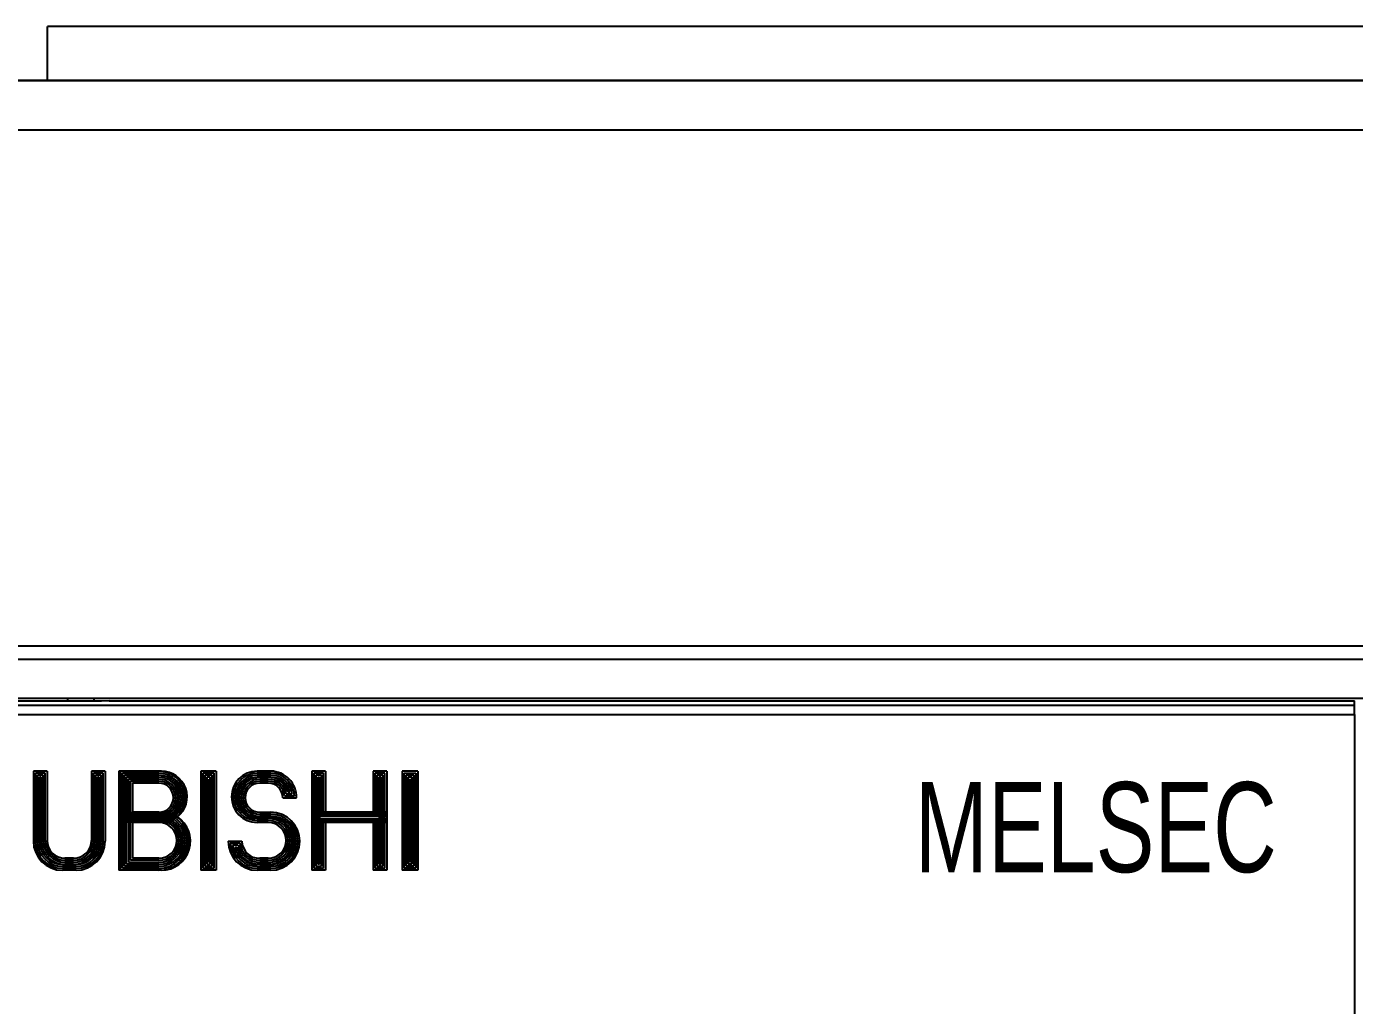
# Model space of a CAD drawing. Header units: inches. Extents: x 14 to 2932, y 13 to 1968.
# Drawn here: x 1239.5 to 1291.1, y 1235.7 to 1273.8 of the extents above; entities that cross this region are included whole.
import ezdxf

# ---------------------------------------------------------------- set-up
doc = ezdxf.new("R2010")
doc.units = ezdxf.units.IN
doc.header["$MEASUREMENT"] = 0
doc.styles.get("Standard").update_dxf_attribs({"font": 'arial.ttf'})

msp = doc.modelspace()

# ---------------------------------------------------------------- linework, layer by layer
at = {"color": 7, "linetype": 'Continuous'}
for p, q in [((1473.914, 1273.766), (1240.314, 1273.766)), ((1240.314, 1271.666), (1240.314, 1273.766)), ((1229.914, 1271.666), (1484.114, 1271.666)), ((1484.114, 1271.666), (1229.914, 1271.666)), ((1229.914, 1269.749), (1484.114, 1269.749)), ((1484.114, 1249.686), (1229.914, 1249.686)), ((1484.614, 1249.166), (1229.414, 1249.166)), ((1234.814, 1247.666), (1291.714, 1247.666)), ((1237.114, 1247.566), (1240.114, 1247.566)), ((1240.114, 1247.546), (1240.114, 1247.566)), ((1242.414, 1247.546), (1240.114, 1247.546)), ((1241.114, 1247.546), (1241.114, 1247.666)), ((1242.114, 1247.666), (1242.114, 1247.546)), ((1242.714, 1247.566), (1242.414, 1247.546)), ((1242.714, 1247.566), (1291.114, 1247.566)), ((1291.114, 1247.395), (1291.114, 1247.566)), ((1291.114, 1247.033), (1291.114, 1247.395)), ((1291.114, 1247.033), (1291.114, 1238.666)), ((1240.302, 1244.83), (1239.771, 1244.83)), ((1239.771, 1244.83), (1239.771, 1242.108)), ((1240.302, 1244.83), (1240.302, 1242.141)), ((1242.559, 1244.83), (1242.028, 1244.83)), ((1242.028, 1244.83), (1242.028, 1242.141)), ((1242.559, 1244.83), (1242.559, 1242.108)), ((1244.749, 1244.83), (1243.09, 1244.83)), ((1243.09, 1244.83), (1243.09, 1240.98)), ((1243.159, 1244.827), (1244.65, 1244.827)), ((1243.159, 1242.775), (1243.159, 1244.827)), ((1246.873, 1244.83), (1246.276, 1244.83)), ((1246.276, 1244.83), (1246.276, 1240.98)), ((1246.873, 1244.83), (1246.873, 1240.98)), ((1248.997, 1244.83), (1248.466, 1244.83)), ((1251.122, 1244.83), (1250.591, 1244.83)), ((1250.591, 1244.83), (1250.591, 1240.98)), ((1251.122, 1244.83), (1251.122, 1243.237)), ((1253.511, 1244.83), (1252.98, 1244.83)), ((1252.98, 1244.83), (1252.98, 1243.237)), ((1253.511, 1244.83), (1253.511, 1240.98)), ((1254.109, 1244.83), (1254.109, 1240.98)), ((1254.706, 1244.83), (1254.109, 1244.83)), ((1254.706, 1244.83), (1254.706, 1240.98)), ((1239.848, 1244.753), (1239.848, 1242.108)), ((1240.225, 1244.753), (1239.848, 1244.753)), ((1239.925, 1244.676), (1239.925, 1242.108)), ((1240.148, 1244.676), (1239.925, 1244.676)), ((1240.002, 1244.599), (1240.002, 1242.108)), ((1240.071, 1244.599), (1240.002, 1244.599)), ((1240.071, 1242.141), (1240.071, 1244.599)), ((1240.148, 1242.141), (1240.148, 1244.676)), ((1240.225, 1242.141), (1240.225, 1244.753)), ((1242.105, 1244.753), (1242.105, 1242.141)), ((1242.482, 1244.753), (1242.105, 1244.753)), ((1242.182, 1244.676), (1242.182, 1242.141)), ((1242.405, 1244.676), (1242.182, 1244.676)), ((1242.259, 1244.599), (1242.259, 1242.141)), ((1242.328, 1244.599), (1242.259, 1244.599)), ((1242.328, 1242.108), (1242.328, 1244.599)), ((1242.405, 1242.108), (1242.405, 1244.676)), ((1242.482, 1242.108), (1242.482, 1244.753)), ((1243.236, 1244.75), (1244.65, 1244.75)), ((1243.236, 1242.852), (1243.236, 1244.75)), ((1243.313, 1244.673), (1244.65, 1244.673)), ((1243.313, 1242.929), (1243.313, 1244.673)), ((1243.39, 1244.596), (1244.65, 1244.596)), ((1243.39, 1243.006), (1243.39, 1244.596)), ((1243.467, 1244.519), (1244.65, 1244.519)), ((1243.467, 1243.083), (1243.467, 1244.519)), ((1243.544, 1244.442), (1244.65, 1244.442)), ((1243.544, 1243.16), (1243.544, 1244.442)), ((1244.65, 1244.365), (1243.621, 1244.365)), ((1243.621, 1244.365), (1243.621, 1243.237)), ((1246.353, 1244.753), (1246.353, 1241.057)), ((1246.796, 1244.753), (1246.353, 1244.753)), ((1246.43, 1244.676), (1246.43, 1241.134)), ((1246.719, 1244.676), (1246.43, 1244.676)), ((1246.507, 1244.599), (1246.507, 1241.211)), ((1246.642, 1244.599), (1246.507, 1244.599)), ((1246.565, 1241.288), (1246.565, 1244.522)), ((1246.584, 1244.522), (1246.584, 1241.288)), ((1246.642, 1241.211), (1246.642, 1244.599)), ((1246.719, 1241.134), (1246.719, 1244.676)), ((1246.796, 1241.057), (1246.796, 1244.753)), ((1248.997, 1244.753), (1248.466, 1244.753)), ((1248.997, 1244.676), (1248.466, 1244.676)), ((1248.997, 1244.599), (1248.466, 1244.599)), ((1248.566, 1244.596), (1248.898, 1244.596)), ((1248.566, 1244.519), (1248.898, 1244.519)), ((1248.566, 1244.442), (1248.898, 1244.442)), ((1248.898, 1244.365), (1248.566, 1244.365)), ((1250.668, 1244.753), (1250.668, 1241.057)), ((1251.045, 1244.753), (1250.668, 1244.753)), ((1250.745, 1244.676), (1250.745, 1241.134)), ((1250.968, 1244.676), (1250.745, 1244.676)), ((1250.822, 1244.599), (1250.891, 1244.599)), ((1250.822, 1241.211), (1250.822, 1244.599)), ((1250.891, 1244.599), (1250.891, 1241.211)), ((1250.968, 1243.083), (1250.968, 1244.676)), ((1251.045, 1243.16), (1251.045, 1244.753)), ((1253.057, 1244.753), (1253.057, 1243.16)), ((1253.434, 1244.753), (1253.057, 1244.753)), ((1253.134, 1244.676), (1253.134, 1243.083)), ((1253.357, 1244.676), (1253.134, 1244.676)), ((1253.211, 1244.599), (1253.211, 1241.211)), ((1253.28, 1244.599), (1253.211, 1244.599)), ((1253.28, 1241.211), (1253.28, 1244.599)), ((1253.357, 1241.134), (1253.357, 1244.676)), ((1253.434, 1241.057), (1253.434, 1244.753)), ((1254.186, 1244.753), (1254.629, 1244.753)), ((1254.186, 1241.057), (1254.186, 1244.753)), ((1254.263, 1244.676), (1254.552, 1244.676)), ((1254.263, 1241.134), (1254.263, 1244.676)), ((1254.34, 1244.599), (1254.475, 1244.599)), ((1254.34, 1241.211), (1254.34, 1244.599)), ((1254.398, 1244.522), (1254.398, 1241.288)), ((1254.417, 1241.288), (1254.417, 1244.522)), ((1254.475, 1244.599), (1254.475, 1241.211)), ((1254.552, 1244.676), (1254.552, 1241.134)), ((1254.629, 1244.753), (1254.629, 1241.057)), ((1249.462, 1243.801), (1249.993, 1243.801)), ((1249.534, 1243.878), (1249.915, 1243.878)), ((1249.599, 1243.955), (1249.83, 1243.955)), ((1249.659, 1244.032), (1249.736, 1244.032)), ((1243.159, 1240.983), (1243.159, 1243.3)), ((1243.236, 1243.223), (1244.65, 1243.223)), ((1243.236, 1241.06), (1243.236, 1243.223)), ((1244.65, 1242.852), (1243.236, 1242.852)), ((1243.313, 1243.146), (1244.65, 1243.146)), ((1243.313, 1241.137), (1243.313, 1243.146)), ((1244.65, 1242.929), (1243.313, 1242.929)), ((1243.39, 1243.069), (1244.65, 1243.069)), ((1243.39, 1241.213), (1243.39, 1243.069)), ((1244.65, 1243.006), (1243.39, 1243.006)), ((1244.65, 1243.083), (1243.467, 1243.083)), ((1243.467, 1242.992), (1243.467, 1241.29)), ((1244.65, 1242.992), (1243.467, 1242.992)), ((1244.65, 1243.16), (1243.544, 1243.16)), ((1243.544, 1242.915), (1244.65, 1242.915)), ((1243.544, 1241.367), (1243.544, 1242.915)), ((1244.65, 1243.237), (1243.621, 1243.237)), ((1243.621, 1242.838), (1243.621, 1241.444)), ((1244.65, 1242.838), (1243.621, 1242.838)), ((1248.466, 1242.992), (1248.898, 1242.992)), ((1248.466, 1242.915), (1248.898, 1242.915)), ((1248.898, 1242.838), (1248.466, 1242.838)), ((1248.566, 1243.237), (1248.997, 1243.237)), ((1248.997, 1243.16), (1248.566, 1243.16)), ((1248.997, 1243.083), (1248.566, 1243.083)), ((1253.511, 1243.237), (1250.591, 1243.237)), ((1253.511, 1243.16), (1250.591, 1243.16)), ((1253.511, 1243.083), (1250.591, 1243.083)), ((1250.591, 1242.992), (1253.511, 1242.992)), ((1250.591, 1242.915), (1253.511, 1242.915)), ((1253.511, 1242.838), (1250.591, 1242.838)), ((1250.968, 1241.134), (1250.968, 1242.992)), ((1251.045, 1241.057), (1251.045, 1242.915)), ((1251.122, 1242.838), (1251.122, 1240.98)), ((1252.98, 1242.838), (1252.98, 1240.98)), ((1253.057, 1242.915), (1253.057, 1241.057)), ((1253.134, 1242.992), (1253.134, 1241.134)), ((1247.338, 1242.108), (1247.87, 1242.108)), ((1247.8, 1242.031), (1247.418, 1242.031)), ((1247.736, 1241.954), (1247.504, 1241.954)), ((1247.599, 1241.877), (1247.676, 1241.877)), ((1240.899, 1241.211), (1241.43, 1241.211)), ((1241.331, 1241.444), (1240.999, 1241.444)), ((1241.331, 1241.367), (1240.999, 1241.367)), ((1241.331, 1241.29), (1240.999, 1241.29)), ((1241.331, 1241.213), (1240.999, 1241.213)), ((1244.65, 1241.213), (1243.39, 1241.213)), ((1243.467, 1241.29), (1244.65, 1241.29)), ((1244.65, 1241.367), (1243.544, 1241.367)), ((1244.65, 1241.444), (1243.621, 1241.444)), ((1246.507, 1241.211), (1246.642, 1241.211)), ((1248.997, 1241.211), (1248.466, 1241.211)), ((1248.898, 1241.444), (1248.566, 1241.444)), ((1248.898, 1241.367), (1248.566, 1241.367)), ((1248.898, 1241.29), (1248.566, 1241.29)), ((1248.566, 1241.213), (1248.898, 1241.213)), ((1250.891, 1241.211), (1250.822, 1241.211)), ((1253.211, 1241.211), (1253.28, 1241.211)), ((1254.475, 1241.211), (1254.34, 1241.211)), ((1240.899, 1241.134), (1241.43, 1241.134)), ((1240.899, 1241.057), (1241.43, 1241.057)), ((1241.43, 1240.98), (1240.899, 1240.98)), ((1244.749, 1240.98), (1243.09, 1240.98)), ((1244.65, 1240.983), (1243.159, 1240.983)), ((1244.65, 1241.06), (1243.236, 1241.06)), ((1244.65, 1241.137), (1243.313, 1241.137)), ((1246.873, 1240.98), (1246.276, 1240.98)), ((1246.353, 1241.057), (1246.796, 1241.057)), ((1246.43, 1241.134), (1246.719, 1241.134)), ((1248.466, 1241.134), (1248.997, 1241.134)), ((1248.466, 1241.057), (1248.997, 1241.057)), ((1248.997, 1240.98), (1248.466, 1240.98)), ((1251.122, 1240.98), (1250.591, 1240.98)), ((1250.668, 1241.057), (1251.045, 1241.057)), ((1250.745, 1241.134), (1250.968, 1241.134)), ((1253.511, 1240.98), (1252.98, 1240.98)), ((1253.057, 1241.057), (1253.434, 1241.057)), ((1253.134, 1241.134), (1253.357, 1241.134)), ((1254.706, 1240.98), (1254.109, 1240.98)), ((1254.629, 1241.057), (1254.186, 1241.057)), ((1254.552, 1241.134), (1254.263, 1241.134)), ((1291.114, 1238.666), (1291.114, 1214.666))]:
    msp.add_line(p, q, dxfattribs=at)
for points in [[(1239.183, 1247.395), (1239.697, 1247.395), (1240.212, 1247.395), (1240.726, 1247.395), (1241.24, 1247.395), (1241.754, 1247.395), (1242.268, 1247.395), (1242.782, 1247.395), (1243.297, 1247.395), (1243.811, 1247.395), (1244.325, 1247.395), (1244.839, 1247.395), (1245.353, 1247.395), (1245.867, 1247.395), (1246.382, 1247.395), (1246.896, 1247.395), (1247.41, 1247.395), (1247.924, 1247.395), (1248.438, 1247.395), (1248.952, 1247.395), (1249.467, 1247.395), (1249.981, 1247.395), (1250.495, 1247.395), (1251.009, 1247.395), (1251.523, 1247.395), (1252.038, 1247.395), (1252.552, 1247.395), (1253.066, 1247.395), (1253.58, 1247.395), (1254.094, 1247.395), (1254.608, 1247.395), (1255.123, 1247.395), (1255.637, 1247.395), (1256.151, 1247.395), (1256.665, 1247.395), (1257.179, 1247.395), (1257.693, 1247.395), (1258.208, 1247.395), (1258.722, 1247.395), (1259.236, 1247.395), (1259.75, 1247.395), (1260.264, 1247.395), (1260.778, 1247.395), (1261.293, 1247.395), (1261.807, 1247.395), (1262.321, 1247.395), (1262.835, 1247.395), (1263.349, 1247.395), (1263.864, 1247.395), (1264.378, 1247.395), (1264.892, 1247.395), (1265.406, 1247.395), (1265.92, 1247.395), (1266.434, 1247.395), (1266.949, 1247.395), (1267.463, 1247.395), (1267.977, 1247.395), (1268.491, 1247.395), (1269.005, 1247.395), (1269.519, 1247.395), (1270.034, 1247.395), (1270.548, 1247.395), (1271.062, 1247.395), (1271.576, 1247.395), (1272.09, 1247.395), (1272.604, 1247.395), (1273.119, 1247.395), (1273.633, 1247.395), (1274.147, 1247.395), (1274.661, 1247.395), (1275.175, 1247.395), (1275.689, 1247.395), (1276.204, 1247.395), (1276.718, 1247.395), (1277.232, 1247.395), (1277.746, 1247.395), (1278.26, 1247.395), (1278.775, 1247.395), (1279.289, 1247.395), (1279.803, 1247.395), (1280.317, 1247.395), (1280.831, 1247.395), (1281.345, 1247.395), (1281.86, 1247.395), (1282.374, 1247.395), (1282.888, 1247.395), (1283.402, 1247.395), (1283.916, 1247.395), (1284.43, 1247.395), (1284.945, 1247.395), (1285.459, 1247.395), (1285.973, 1247.395), (1286.487, 1247.395), (1287.001, 1247.395), (1287.515, 1247.395), (1288.03, 1247.395), (1288.544, 1247.395), (1289.058, 1247.395), (1289.572, 1247.395), (1290.086, 1247.395), (1290.601, 1247.395), (1291.115, 1247.395)], [(1239.183, 1247.033), (1239.697, 1247.033), (1240.212, 1247.033), (1240.726, 1247.033), (1241.24, 1247.033), (1241.754, 1247.033), (1242.268, 1247.033), (1242.782, 1247.033), (1243.297, 1247.033), (1243.811, 1247.033), (1244.325, 1247.033), (1244.839, 1247.033), (1245.353, 1247.033), (1245.867, 1247.033), (1246.382, 1247.033), (1246.896, 1247.033), (1247.41, 1247.033), (1247.924, 1247.033), (1248.438, 1247.033), (1248.952, 1247.033), (1249.467, 1247.033), (1249.981, 1247.033), (1250.495, 1247.033), (1251.009, 1247.033), (1251.523, 1247.033), (1252.038, 1247.033), (1252.552, 1247.033), (1253.066, 1247.033), (1253.58, 1247.033), (1254.094, 1247.033), (1254.608, 1247.033), (1255.123, 1247.033), (1255.637, 1247.033), (1256.151, 1247.033), (1256.665, 1247.033), (1257.179, 1247.033), (1257.693, 1247.033), (1258.208, 1247.033), (1258.722, 1247.033), (1259.236, 1247.033), (1259.75, 1247.033), (1260.264, 1247.033), (1260.778, 1247.033), (1261.293, 1247.033), (1261.807, 1247.033), (1262.321, 1247.033), (1262.835, 1247.033), (1263.349, 1247.033), (1263.864, 1247.033), (1264.378, 1247.033), (1264.892, 1247.033), (1265.406, 1247.033), (1265.92, 1247.033), (1266.434, 1247.033), (1266.949, 1247.033), (1267.463, 1247.033), (1267.977, 1247.033), (1268.491, 1247.033), (1269.005, 1247.033), (1269.519, 1247.033), (1270.034, 1247.033), (1270.548, 1247.033), (1271.062, 1247.033), (1271.576, 1247.033), (1272.09, 1247.033), (1272.604, 1247.033), (1273.119, 1247.033), (1273.633, 1247.033), (1274.147, 1247.033), (1274.661, 1247.033), (1275.175, 1247.033), (1275.689, 1247.033), (1276.204, 1247.033), (1276.718, 1247.033), (1277.232, 1247.033), (1277.746, 1247.033), (1278.26, 1247.033), (1278.775, 1247.033), (1279.289, 1247.033), (1279.803, 1247.033), (1280.317, 1247.033), (1280.831, 1247.033), (1281.345, 1247.033), (1281.86, 1247.033), (1282.374, 1247.033), (1282.888, 1247.033), (1283.402, 1247.033), (1283.916, 1247.033), (1284.43, 1247.033), (1284.945, 1247.033), (1285.459, 1247.033), (1285.973, 1247.033), (1286.487, 1247.033), (1287.001, 1247.033), (1287.515, 1247.033), (1288.03, 1247.033), (1288.544, 1247.033), (1289.058, 1247.033), (1289.572, 1247.033), (1290.086, 1247.033), (1290.601, 1247.033), (1291.115, 1247.033)]]:
    msp.add_lwpolyline(points, dxfattribs=at)
for centre, radius, start, end in [((1244.65, 1243.801), 1.026, 282.8063, 90), ((1244.749, 1243.834), 0.996, 308.3148, 90), ((1248.466, 1243.834), 0.996, 90, 270), ((1248.997, 1243.834), 0.996, 358.0898, 90), ((1244.65, 1243.801), 0.949, 270, 90), ((1244.65, 1243.801), 0.872, 270, 90), ((1244.65, 1243.801), 0.795, 270, 90), ((1244.65, 1243.801), 0.718, 270, 90), ((1244.65, 1243.801), 0.641, 270, 90), ((1244.65, 1243.801), 0.564, 270, 90), ((1248.466, 1243.834), 0.919, 90, 270), ((1248.466, 1243.834), 0.842, 90, 270), ((1248.466, 1243.834), 0.765, 90, 280.7035), ((1248.566, 1243.801), 0.795, 90, 295.4215), ((1248.566, 1243.801), 0.718, 90, 270), ((1248.566, 1243.801), 0.641, 90, 270), ((1248.566, 1243.801), 0.564, 90, 270), ((1248.898, 1243.801), 0.795, 16.8861, 90), ((1248.898, 1243.801), 0.718, 12.3807, 90), ((1248.898, 1243.801), 0.641, 6.8964, 90), ((1248.898, 1243.801), 0.564, 0, 90), ((1248.997, 1243.834), 0.919, 2.733, 90), ((1248.997, 1243.834), 0.842, 8.2514, 90), ((1248.997, 1243.834), 0.765, 14.9899, 90), ((1244.65, 1242.141), 1.159, 270, 79.2252), ((1244.65, 1242.141), 1.082, 270, 90), ((1244.65, 1242.141), 1.005, 270, 90), ((1244.65, 1242.141), 0.928, 270, 90), ((1244.65, 1242.141), 0.851, 270, 90), ((1244.65, 1242.141), 0.774, 270, 90), ((1244.65, 1242.141), 0.697, 270, 90), ((1244.749, 1242.108), 1.128, 270, 56.8357), ((1248.898, 1242.141), 0.928, 270, 113.5042), ((1248.997, 1242.108), 0.897, 270, 99.8774), ((1248.898, 1242.141), 0.851, 270, 90), ((1248.898, 1242.141), 0.774, 270, 90), ((1248.898, 1242.141), 0.697, 270, 90), ((1248.997, 1242.108), 1.128, 270, 90), ((1248.997, 1242.108), 1.051, 270, 90), ((1248.997, 1242.108), 0.974, 270, 90), ((1240.899, 1242.108), 1.128, 180, 270), ((1240.899, 1242.108), 1.051, 180, 270), ((1240.899, 1242.108), 0.974, 180, 270), ((1240.899, 1242.108), 0.897, 180, 270), ((1240.999, 1242.141), 0.928, 180, 270), ((1240.999, 1242.141), 0.851, 180, 270), ((1240.999, 1242.141), 0.774, 180, 270), ((1240.999, 1242.141), 0.697, 180, 270), ((1241.331, 1242.141), 0.928, 270, 0), ((1241.331, 1242.141), 0.851, 270, 0), ((1241.331, 1242.141), 0.774, 270, 0), ((1241.331, 1242.141), 0.697, 270, 0), ((1241.43, 1242.108), 0.897, 270, 0), ((1241.43, 1242.108), 0.974, 270, 0), ((1241.43, 1242.108), 1.051, 270, 0), ((1241.43, 1242.108), 1.128, 270, 0), ((1248.466, 1242.108), 1.128, 180, 270), ((1248.466, 1242.108), 1.051, 184.1994, 270), ((1248.466, 1242.108), 0.974, 189.0923, 270), ((1248.466, 1242.108), 0.897, 194.9142, 270), ((1248.566, 1242.141), 0.928, 196.5397, 270), ((1248.566, 1242.141), 0.851, 192.7066, 270), ((1248.566, 1242.141), 0.774, 188.1845, 270), ((1248.566, 1242.141), 0.697, 182.7293, 270)]:
    msp.add_arc(centre, radius, start, end, dxfattribs=at)

# ---------------------------------------------------------------- texts
at = {"color": 7, "linetype": 'Continuous', "width": 0.7}
msp.add_text('MELSEC', height=3.5, dxfattribs=at).set_placement((1274.02, 1240.906))

doc.saveas('drawing.dxf')
